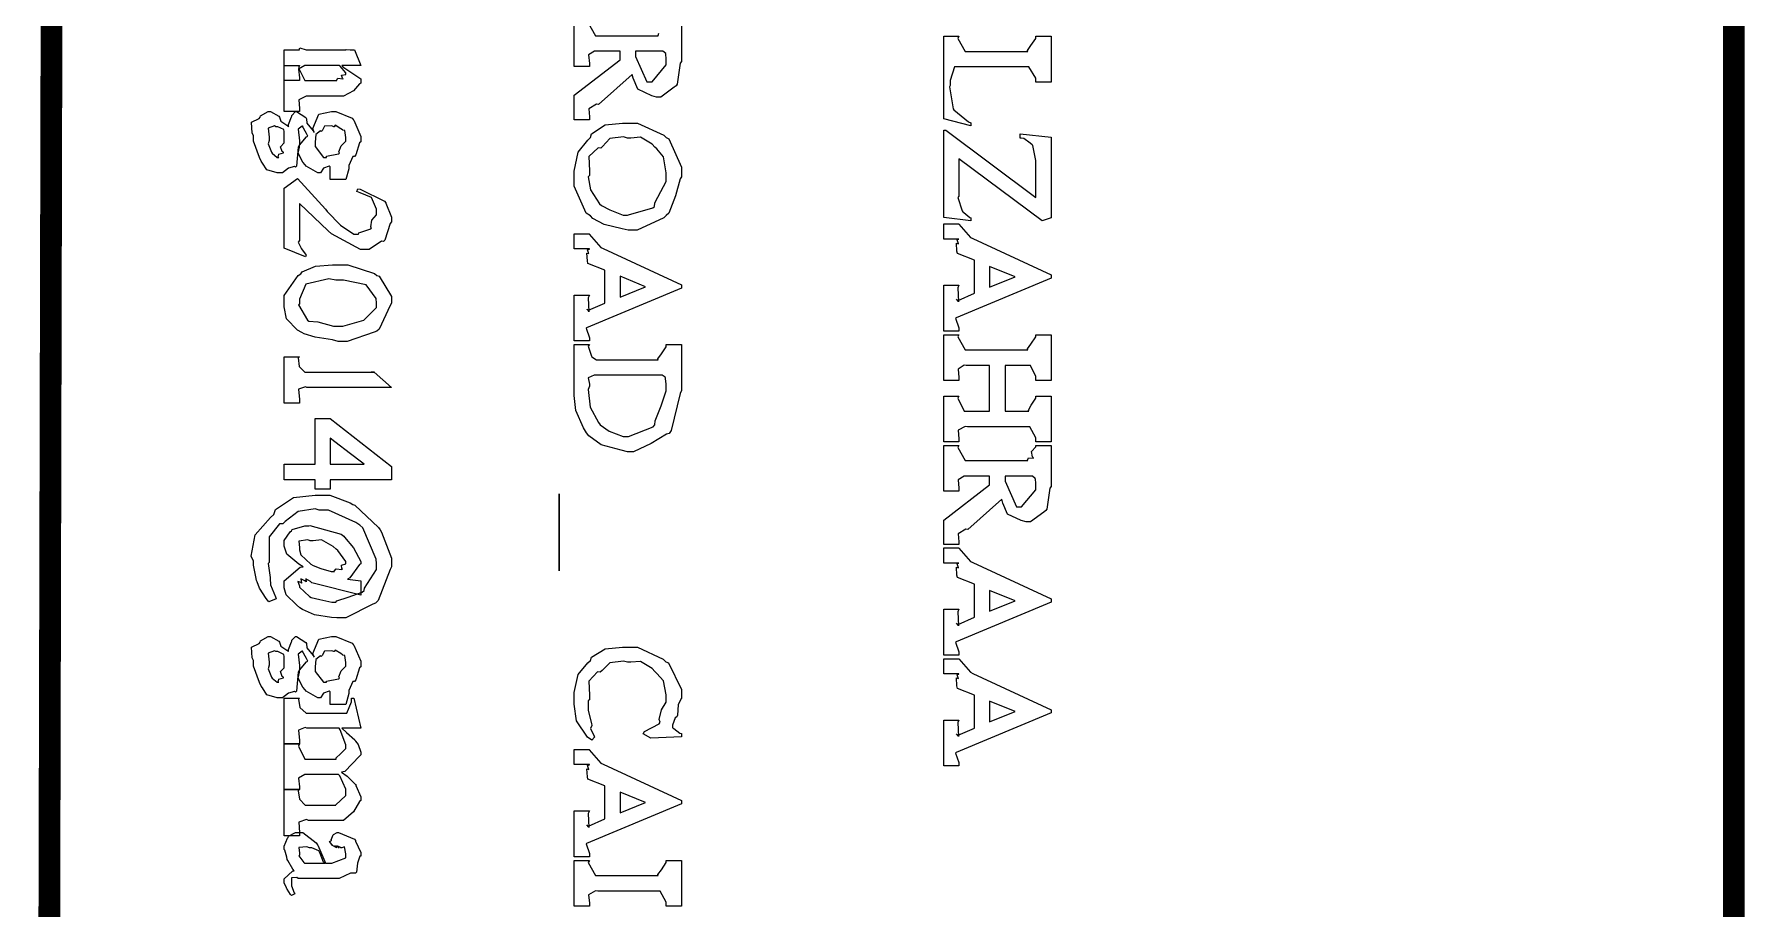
# Model space of a CAD drawing. Extents: x 0.4 to 11.2, y 0.4 to 16.
# Drawn here: x 1.385 to 2.172, y 1.296 to 1.698 of the extents above; entities that cross this region are included whole.
import ezdxf

# ---------------------------------------------------------------- set-up
doc = ezdxf.new("R2010")
doc.units = 0
doc.layers.get('0').update_dxf_attribs({"linetype": 'CONTINUOUS'})

msp = doc.modelspace()

# ---------------------------------------------------------------- linework, layer by layer
at = {"color": 230, "const_width": 0.01}
msp.add_lwpolyline([(1.38997, 0.478353), (1.39501, 2.56999)], dxfattribs=at)
msp.add_lwpolyline([(2.16667, 0.476671), (2.16667, 2.56999), (2.16667, 0.476671), (2.16667, 2.56999), (2.16667, 0.476671)], close=True, dxfattribs=at)
at = {"color": 0}
for points in [[(1.68261, 1.7041), (1.68261, 1.68522), (1.68201, 1.68451), (1.68067, 1.67486), (1.68024, 1.67415), (1.67936, 1.6735), (1.67318, 1.66894), (1.67111, 1.66894), (1.66894, 1.66954), (1.66265, 1.67253), (1.66043, 1.67763), (1.66004, 1.67936), (1.64442, 1.66547), (1.6435, 1.66569), (1.63997, 1.66351), (1.64031, 1.65978), (1.64031, 1.65853), (1.63336, 1.65853), (1.63336, 1.65853), (1.63336, 1.66982), (1.6544, 1.68608), (1.6544, 1.69), (1.64356, 1.69), (1.64268, 1.69006), (1.63986, 1.68832), (1.64031, 1.6844), (1.64031, 1.68306), (1.63336, 1.68306), (1.63336, 1.7041)], [(1.63981, 1.70313), (1.64313, 1.69715), (1.64421, 1.69715), (1.67199, 1.69715), (1.67188, 1.69732), (1.67225, 1.6984)]]:
    msp.add_lwpolyline(points, dxfattribs=at)
for points in [[(1.5, 1.66238), (1.5, 1.68343), (1.50694, 1.68343), (1.50646, 1.68246), (1.50944, 1.67649), (1.51042, 1.67649), (1.52408, 1.67649), (1.52403, 1.6766), (1.52458, 1.67763), (1.52696, 1.67725), (1.52713, 1.67736), (1.52681, 1.67757), (1.52632, 1.67899), (1.52821, 1.67925), (1.52821, 1.67931), (1.52821, 1.68001), (1.52572, 1.68311), (1.52518, 1.68343), (1.51042, 1.68343), (1.5095, 1.68349), (1.50651, 1.68175), (1.50694, 1.67785), (1.50694, 1.67649), (1.5, 1.67649), (1.5, 1.6906), (1.50694, 1.6906), (1.50689, 1.69069), (1.50711, 1.69151), (1.5101, 1.6906), (1.51107, 1.6906), (1.52821, 1.6906), (1.52838, 1.69086), (1.53022, 1.6906), (1.53082, 1.6906), (1.53082, 1.6906), (1.53147, 1.6906), (1.53147, 1.6906), (1.53233, 1.6906), (1.53515, 1.68343), (1.52647, 1.68343), (1.52692, 1.68283), (1.53515, 1.67731), (1.53515, 1.6754), (1.53456, 1.67507), (1.53185, 1.67188), (1.52718, 1.66932), (1.52561, 1.66932), (1.51107, 1.66932), (1.50999, 1.66938), (1.50662, 1.66769), (1.50694, 1.66374), (1.50694, 1.66238), (1.5, 1.66238)], [(1.81569, 1.65565), (1.80333, 1.6589), (1.80333, 1.69689), (1.81028, 1.69689), (1.80979, 1.6959), (1.8131, 1.68994), (1.81418, 1.68994), (1.84196, 1.68994), (1.84179, 1.69032), (1.84338, 1.6926), (1.84565, 1.69586), (1.84565, 1.69689), (1.8526, 1.69689), (1.8526, 1.67583), (1.84565, 1.67583), (1.8456, 1.67763), (1.84239, 1.68278), (1.84131, 1.68278), (1.80875, 1.68278), (1.80821, 1.68283), (1.80615, 1.67649), (1.80615, 1.67432), (1.80593, 1.67372), (1.80761, 1.66357), (1.80789, 1.66303), (1.80789, 1.66303), (1.81472, 1.65761), (1.81569, 1.65717), (1.81569, 1.65565)], [(1.66851, 1.67589), (1.66911, 1.67594), (1.67567, 1.68375), (1.67567, 1.68631), (1.67567, 1.68685), (1.67551, 1.68842), (1.67546, 1.68847), (1.6754, 1.68892), (1.67415, 1.69), (1.67372, 1.69), (1.66157, 1.69), (1.66157, 1.68767), (1.66678, 1.67589), (1.66851, 1.67589)], [(1.52106, 1.63103), (1.52106, 1.63688), (1.52056, 1.63715), (1.51801, 1.63624), (1.51671, 1.63406), (1.51628, 1.63406), (1.5154, 1.63411), (1.50999, 1.63715), (1.50956, 1.63775), (1.50857, 1.63894), (1.5064, 1.64313), (1.50694, 1.64594), (1.50694, 1.64686), (1.50694, 1.64686), (1.51019, 1.65067), (1.51085, 1.65099), (1.51014, 1.65213), (1.50825, 1.65571), (1.50846, 1.65533), (1.50846, 1.65533), (1.50825, 1.65549), (1.50629, 1.65419), (1.50694, 1.64888), (1.50694, 1.64708), (1.5064, 1.64594), (1.50553, 1.63715), (1.50521, 1.63667), (1.50472, 1.63704), (1.50185, 1.63618), (1.49918, 1.63406), (1.49826, 1.63406), (1.49675, 1.63411), (1.49203, 1.63553), (1.49001, 1.63861), (1.48936, 1.63949), (1.48856, 1.64117), (1.48589, 1.64871), (1.48589, 1.65121), (1.48514, 1.6524), (1.48497, 1.65733), (1.48844, 1.65913), (1.48893, 1.65967), (1.4891, 1.66032), (1.49257, 1.66228), (1.49371, 1.66228), (1.49371, 1.66228), (1.4975, 1.6601), (1.49783, 1.65967), (1.49783, 1.65967), (1.49838, 1.65787), (1.50162, 1.65571), (1.50196, 1.65533), (1.5019, 1.65636), (1.50331, 1.65978), (1.50347, 1.6601), (1.50342, 1.66054), (1.5051, 1.66228), (1.50564, 1.66228), (1.50564, 1.66228), (1.50982, 1.65956), (1.51019, 1.65901), (1.51019, 1.65901), (1.51031, 1.65701), (1.51329, 1.65349), (1.51367, 1.65272), (1.51318, 1.65451), (1.5159, 1.66108), (1.52175, 1.66228), (1.52365, 1.66228), (1.52365, 1.66228), (1.53114, 1.65924), (1.53168, 1.65858), (1.53196, 1.65826), (1.53515, 1.65087), (1.53515, 1.64839), (1.53456, 1.64794), (1.53282, 1.64231), (1.53233, 1.64165), (1.53153, 1.64154), (1.52974, 1.63743), (1.52974, 1.63601), (1.52821, 1.63103), (1.52106, 1.63103)], [(1.4974, 1.64122), (1.49724, 1.64139), (1.49744, 1.64274), (1.49957, 1.64333), (1.49957, 1.64361), (1.49908, 1.64393), (1.49826, 1.64611), (1.5, 1.64785), (1.5, 1.64839), (1.5, 1.64958), (1.5, 1.65229), (1.5, 1.65315), (1.49972, 1.65397), (1.49701, 1.65533), (1.4961, 1.65533), (1.49544, 1.65565), (1.49263, 1.65468), (1.49306, 1.65044), (1.49306, 1.64903), (1.49306, 1.64903), (1.49257, 1.6474), (1.49414, 1.64356), (1.49436, 1.64318), (1.49436, 1.64318), (1.49664, 1.64122), (1.4974, 1.64122)], [(1.51932, 1.64122), (1.51947, 1.64182), (1.52496, 1.64285), (1.52539, 1.64318), (1.52512, 1.64372), (1.5261, 1.64649), (1.52821, 1.6486), (1.52821, 1.64925), (1.52821, 1.65033), (1.52778, 1.6536), (1.52686, 1.65365), (1.52669, 1.65381), (1.52593, 1.6544), (1.52339, 1.65603), (1.52294, 1.65533), (1.52279, 1.65533), (1.52186, 1.65571), (1.5185, 1.65554), (1.51736, 1.65349), (1.51693, 1.65315), (1.5166, 1.65338), (1.51443, 1.65175), (1.51411, 1.64828), (1.51411, 1.64708), (1.51411, 1.64621), (1.51801, 1.64122), (1.51932, 1.64122)], [(1.6581, 1.60775), (1.65543, 1.6084), (1.64708, 1.61035), (1.64187, 1.61317), (1.64074, 1.61426), (1.63889, 1.6155), (1.63336, 1.62793), (1.63336, 1.63206), (1.63336, 1.63493), (1.63519, 1.64356), (1.63954, 1.64908), (1.64074, 1.65028), (1.64128, 1.65196), (1.64751, 1.65619), (1.65549, 1.65701), (1.6581, 1.65701), (1.66249, 1.65701), (1.67458, 1.65142), (1.67567, 1.65028), (1.67681, 1.64968), (1.68261, 1.63667), (1.68261, 1.63226), (1.68201, 1.63129), (1.67996, 1.62354), (1.67686, 1.61556), (1.67567, 1.61447), (1.67453, 1.61344), (1.66222, 1.60775), (1.6581, 1.60775)], [(1.81569, 1.61208), (1.80333, 1.61361), (1.80333, 1.65375), (1.80419, 1.65375), (1.84565, 1.62272), (1.84565, 1.63878), (1.8456, 1.63981), (1.84424, 1.6466), (1.84392, 1.64703), (1.84299, 1.64774), (1.84011, 1.64996), (1.83892, 1.65007), (1.83849, 1.65007), (1.83849, 1.65201), (1.8526, 1.6505), (1.8526, 1.61339), (1.84847, 1.61208), (1.81028, 1.64051), (1.81028, 1.62338), (1.80974, 1.62283), (1.81174, 1.61664), (1.81201, 1.61621), (1.81201, 1.61621), (1.8125, 1.61589), (1.81532, 1.61361), (1.81569, 1.61339), (1.81569, 1.61208)], [(1.65787, 1.61469), (1.65826, 1.61475), (1.66949, 1.61794), (1.67025, 1.6186), (1.67042, 1.62028), (1.67318, 1.62549), (1.67567, 1.6301), (1.67567, 1.63162), (1.67567, 1.63411), (1.67432, 1.64144), (1.67133, 1.64518), (1.67046, 1.64594), (1.66917, 1.64735), (1.66385, 1.65044), (1.6594, 1.65007), (1.65787, 1.65007), (1.65603, 1.65061), (1.64968, 1.64985), (1.64632, 1.64626), (1.64551, 1.64551), (1.64432, 1.64567), (1.64008, 1.64154), (1.64031, 1.6351), (1.64031, 1.63292), (1.63976, 1.63232), (1.64085, 1.62631), (1.64501, 1.6199), (1.64594, 1.61903), (1.64594, 1.61903), (1.64974, 1.61708), (1.65588, 1.61469), (1.65787, 1.61469)], [(1.50976, 1.59554), (1.5, 1.59944), (1.5, 1.62701), (1.50608, 1.63157), (1.51888, 1.61746), (1.51975, 1.61637), (1.52582, 1.61008), (1.53201, 1.60596), (1.53407, 1.60596), (1.53424, 1.60656), (1.53982, 1.60835), (1.54015, 1.60878), (1.53976, 1.60932), (1.54025, 1.61236), (1.54232, 1.61475), (1.54232, 1.6155), (1.54232, 1.61735), (1.54004, 1.62283), (1.53494, 1.62494), (1.53342, 1.62549), (1.53386, 1.62679), (1.53483, 1.62662), (1.54601, 1.62115), (1.54665, 1.62028), (1.54671, 1.62022), (1.54926, 1.61376), (1.54926, 1.6116), (1.54867, 1.61083), (1.54622, 1.60314), (1.54557, 1.60249), (1.54471, 1.60275), (1.53901, 1.59879), (1.53711, 1.59879), (1.535, 1.59885), (1.52171, 1.60607), (1.52018, 1.60747), (1.50694, 1.62007), (1.50694, 1.60292), (1.50694, 1.60292), (1.50629, 1.60221), (1.50771, 1.5995), (1.50782, 1.59924), (1.50782, 1.59924), (1.50976, 1.59668), (1.50999, 1.5964), (1.50976, 1.59554)], [(1.63336, 1.55681), (1.63336, 1.57785), (1.64031, 1.57785), (1.63976, 1.57667), (1.64008, 1.57026), (1.64008, 1.57026), (1.63986, 1.57058), (1.63917, 1.57146), (1.63986, 1.5709), (1.63986, 1.5709), (1.64746, 1.57417), (1.64746, 1.58936), (1.63965, 1.59239), (1.63938, 1.59358), (1.63911, 1.59722), (1.64008, 1.59694), (1.64008, 1.59694), (1.63986, 1.59733), (1.63943, 1.59868), (1.64031, 1.59901), (1.64031, 1.59913), (1.63336, 1.59913), (1.63336, 1.60607), (1.64031, 1.60607), (1.64019, 1.60596), (1.64556, 1.59983), (1.6466, 1.59933), (1.68261, 1.58262), (1.68261, 1.58111), (1.639, 1.56288), (1.63878, 1.56267), (1.64031, 1.55826), (1.64031, 1.55681), (1.63336, 1.55681)], [(1.80333, 1.56136), (1.80333, 1.58242), (1.81028, 1.58242), (1.80974, 1.58122), (1.81006, 1.57482), (1.81006, 1.57482), (1.80985, 1.57514), (1.80914, 1.57601), (1.80985, 1.57547), (1.80985, 1.57547), (1.81743, 1.57872), (1.81743, 1.59392), (1.80963, 1.59694), (1.80935, 1.59814), (1.80908, 1.60178), (1.81006, 1.60151), (1.81006, 1.60151), (1.80985, 1.60189), (1.8094, 1.60325), (1.81028, 1.60357), (1.81028, 1.60368), (1.80333, 1.60368), (1.80333, 1.61062), (1.81028, 1.61062), (1.81017, 1.61051), (1.81554, 1.60439), (1.81657, 1.60389), (1.8526, 1.58718), (1.8526, 1.58567), (1.80897, 1.56743), (1.80875, 1.56722), (1.81028, 1.56282), (1.81028, 1.56136), (1.80333, 1.56136)], [(1.52474, 1.55658), (1.52219, 1.55724), (1.51421, 1.5586), (1.50917, 1.56006), (1.50803, 1.56071), (1.50603, 1.56179), (1.50103, 1.56694), (1.5, 1.57254), (1.5, 1.57438), (1.5, 1.57769), (1.50635, 1.58686), (1.5076, 1.58762), (1.50814, 1.58865), (1.51438, 1.59125), (1.52219, 1.59174), (1.52474, 1.59174), (1.52919, 1.59174), (1.54144, 1.58778), (1.54254, 1.58697), (1.54362, 1.58653), (1.54926, 1.57726), (1.54926, 1.57417), (1.54867, 1.57314), (1.54368, 1.56218), (1.54254, 1.56136), (1.54135, 1.56082), (1.52892, 1.55658), (1.52474, 1.55658)], [(1.82437, 1.58154), (1.8361, 1.58632), (1.82437, 1.5911), (1.82437, 1.58154)], [(1.52496, 1.56353), (1.52696, 1.56358), (1.53663, 1.56629), (1.54232, 1.57221), (1.54232, 1.57417), (1.54226, 1.57628), (1.5376, 1.58262), (1.52718, 1.58479), (1.52365, 1.58479), (1.5204, 1.58535), (1.50993, 1.58296), (1.50694, 1.57607), (1.50694, 1.57374), (1.50657, 1.57335), (1.51058, 1.56635), (1.51129, 1.56592), (1.51129, 1.56592), (1.51546, 1.56565), (1.52262, 1.56353), (1.52496, 1.56353)], [(1.6544, 1.57699), (1.66612, 1.58176), (1.6544, 1.58653), (1.6544, 1.57699)], [(1.80333, 1.51042), (1.80333, 1.53147), (1.81028, 1.53147), (1.80979, 1.53049), (1.81261, 1.52453), (1.81353, 1.52453), (1.82437, 1.52453), (1.82437, 1.54557), (1.81353, 1.54557), (1.81267, 1.54563), (1.80985, 1.54389), (1.81028, 1.53999), (1.81028, 1.53862), (1.80333, 1.53862), (1.80333, 1.55968), (1.81028, 1.55968), (1.80979, 1.55871), (1.8131, 1.55274), (1.81418, 1.55274), (1.84196, 1.55274), (1.84179, 1.55311), (1.84338, 1.55539), (1.84565, 1.55865), (1.84565, 1.55968), (1.8526, 1.55968), (1.8526, 1.53862), (1.84565, 1.53862), (1.84565, 1.54042), (1.84321, 1.54557), (1.84239, 1.54557), (1.83154, 1.54557), (1.83154, 1.52453), (1.84239, 1.52453), (1.84218, 1.5249), (1.84343, 1.52724), (1.84565, 1.53043), (1.84565, 1.53147), (1.8526, 1.53147), (1.8526, 1.51042), (1.84565, 1.51042), (1.84565, 1.51221), (1.84289, 1.51736), (1.84196, 1.51736), (1.81418, 1.51736), (1.81315, 1.51742), (1.8099, 1.51574), (1.81028, 1.51178), (1.81028, 1.51042), (1.80333, 1.51042)], [(1.65787, 1.50586), (1.65494, 1.50651), (1.64567, 1.509), (1.64008, 1.51313), (1.639, 1.51454), (1.63758, 1.51687), (1.63406, 1.52485), (1.63336, 1.53179), (1.63336, 1.53407), (1.63336, 1.55513), (1.64031, 1.55513), (1.63976, 1.55447), (1.64122, 1.54975), (1.64139, 1.54949), (1.64139, 1.54949), (1.6435, 1.54818), (1.64421, 1.54818), (1.67199, 1.54818), (1.67182, 1.54856), (1.67339, 1.55083), (1.67567, 1.5541), (1.67567, 1.55513), (1.68261, 1.55513), (1.68261, 1.53407), (1.68201, 1.53261), (1.67796, 1.51557), (1.67697, 1.51432), (1.67572, 1.514), (1.66872, 1.5096), (1.6606, 1.50586), (1.65787, 1.50586)], [(1.5, 1.52826), (1.5, 1.54953), (1.50694, 1.54953), (1.5064, 1.54899), (1.50689, 1.54508), (1.50939, 1.54238), (1.51019, 1.54238), (1.53885, 1.54238), (1.53885, 1.54238), (1.54058, 1.54238), (1.54058, 1.54238), (1.54058, 1.54238), (1.54144, 1.54238), (1.54144, 1.54238), (1.54112, 1.54238), (1.54025, 1.54238), (1.53993, 1.54238), (1.54124, 1.54238), (1.54926, 1.53543), (1.51042, 1.53543), (1.50971, 1.53575), (1.50651, 1.53456), (1.50694, 1.52983), (1.50694, 1.52826), (1.5, 1.52826)], [(1.65787, 1.51281), (1.65826, 1.51286), (1.66965, 1.51736), (1.67046, 1.51824), (1.67057, 1.52007), (1.67324, 1.52701), (1.67567, 1.53381), (1.67567, 1.53603), (1.67567, 1.53694), (1.67535, 1.53961), (1.67524, 1.53971), (1.67518, 1.5401), (1.67378, 1.54101), (1.67329, 1.54101), (1.64333, 1.54101), (1.64247, 1.54107), (1.63981, 1.53982), (1.64031, 1.537), (1.64031, 1.53603), (1.63976, 1.5345), (1.64068, 1.52642), (1.64447, 1.51926), (1.64529, 1.51824), (1.64529, 1.51824), (1.64936, 1.51535), (1.65576, 1.51281), (1.65787, 1.51281)], [(1.51411, 1.48867), (1.51411, 1.493), (1.5, 1.493), (1.5, 1.50017), (1.51411, 1.50017), (1.51411, 1.52121), (1.52106, 1.52121), (1.54926, 1.49908), (1.54926, 1.493), (1.52106, 1.493), (1.52106, 1.48867), (1.51411, 1.48867)], [(1.52106, 1.50017), (1.53668, 1.50017), (1.53554, 1.50108), (1.53049, 1.50493), (1.52328, 1.51042), (1.52106, 1.5121), (1.52106, 1.50017)], [(1.80333, 1.46317), (1.80333, 1.47444), (1.82437, 1.49072), (1.82437, 1.49462), (1.81353, 1.49462), (1.81267, 1.49468), (1.80985, 1.49294), (1.81028, 1.48904), (1.81028, 1.48768), (1.80333, 1.48768), (1.80333, 1.50874), (1.81028, 1.50874), (1.80979, 1.50776), (1.8131, 1.50179), (1.81418, 1.50179), (1.84196, 1.50179), (1.84185, 1.50196), (1.84224, 1.50304), (1.84446, 1.50288), (1.84457, 1.5031), (1.84407, 1.50347), (1.84369, 1.50603), (1.84565, 1.50808), (1.84565, 1.50874), (1.8526, 1.50874), (1.8526, 1.48986), (1.852, 1.48915), (1.85064, 1.47949), (1.85021, 1.47879), (1.84933, 1.47814), (1.84315, 1.47358), (1.8411, 1.47358), (1.83892, 1.47418), (1.83263, 1.47715), (1.8304, 1.48226), (1.83003, 1.484), (1.8144, 1.47011), (1.81347, 1.47032), (1.80994, 1.46815), (1.81028, 1.46442), (1.81028, 1.46317), (1.80333, 1.46317)], [(1.83849, 1.48053), (1.83908, 1.48058), (1.84565, 1.48839), (1.84565, 1.49094), (1.84565, 1.49149), (1.84549, 1.49306), (1.84543, 1.49311), (1.84538, 1.49354), (1.84412, 1.49462), (1.84369, 1.49462), (1.83154, 1.49462), (1.83154, 1.49229), (1.83675, 1.48053), (1.83849, 1.48053)], [(1.52408, 1.42953), (1.52165, 1.42964), (1.51383, 1.43083), (1.5084, 1.43332), (1.50717, 1.43408), (1.50558, 1.43554), (1.50092, 1.44011), (1.5, 1.44325), (1.5, 1.44428), (1.5, 1.44646), (1.50726, 1.45275), (1.50868, 1.45296), (1.50667, 1.45415), (1.50108, 1.45871), (1.5, 1.4624), (1.5, 1.4636), (1.5, 1.46506), (1.50271, 1.46907), (1.50325, 1.46946), (1.50353, 1.47011), (1.50939, 1.47185), (1.51129, 1.47185), (1.51178, 1.4719), (1.5261, 1.46789), (1.52735, 1.46707), (1.52761, 1.46658), (1.53174, 1.46169), (1.53526, 1.45546), (1.53515, 1.45426), (1.5345, 1.454), (1.53006, 1.44786), (1.52908, 1.44732), (1.53515, 1.44646), (1.53515, 1.43994), (1.51258, 1.44558), (1.51204, 1.44613), (1.50993, 1.44743), (1.50999, 1.44601), (1.50999, 1.44601), (1.5095, 1.4465), (1.50754, 1.44743), (1.50797, 1.44547), (1.50782, 1.44536), (1.5076, 1.44569), (1.50618, 1.44613), (1.50694, 1.44428), (1.50694, 1.44363), (1.50694, 1.44363), (1.5115, 1.43924), (1.51237, 1.43886), (1.51237, 1.43886), (1.51639, 1.43793), (1.52186, 1.43668), (1.52365, 1.43668), (1.52408, 1.43733), (1.52935, 1.43901), (1.53575, 1.44125), (1.53668, 1.44211), (1.53689, 1.44319), (1.54232, 1.45167), (1.54232, 1.45449), (1.54226, 1.45654), (1.53603, 1.47086), (1.53472, 1.47206), (1.53287, 1.47325), (1.52029, 1.479), (1.51606, 1.479), (1.51417, 1.4796), (1.5064, 1.47835), (1.50043, 1.47379), (1.49935, 1.47271), (1.49783, 1.47276), (1.493, 1.46669), (1.49306, 1.4579), (1.49306, 1.45492), (1.49251, 1.45454), (1.49343, 1.44808), (1.49349, 1.44754), (1.49349, 1.44754), (1.49365, 1.44472), (1.49599, 1.43918), (1.49631, 1.43821), (1.49283, 1.4369), (1.49169, 1.43838), (1.48856, 1.44314), (1.48747, 1.44601), (1.48719, 1.44667), (1.48693, 1.44829), (1.48589, 1.45378), (1.48589, 1.45557), (1.48475, 1.4579), (1.48654, 1.46761), (1.49371, 1.47558), (1.49522, 1.47706), (1.49599, 1.47928), (1.50418, 1.48486), (1.51411, 1.48594), (1.51736, 1.48594), (1.52089, 1.48594), (1.53028, 1.48236), (1.53147, 1.48161), (1.5325, 1.48122), (1.54329, 1.47108), (1.54406, 1.46989), (1.54476, 1.46881), (1.54926, 1.45692), (1.54926, 1.45296), (1.54867, 1.45176), (1.54313, 1.43739), (1.54189, 1.43625), (1.54069, 1.43582), (1.52826, 1.42953), (1.52408, 1.42953)], [(1.62642, 1.45117), (1.62642, 1.48654), (1.62642, 1.45117)], [(1.523, 1.45079), (1.52294, 1.4509), (1.52388, 1.45204), (1.52647, 1.45171), (1.52669, 1.45188), (1.52642, 1.45215), (1.52626, 1.45378), (1.52821, 1.45432), (1.52821, 1.45449), (1.52821, 1.45535), (1.52463, 1.46044), (1.52388, 1.46099), (1.52246, 1.46235), (1.51714, 1.46533), (1.51324, 1.4649), (1.51193, 1.4649), (1.51079, 1.46528), (1.50672, 1.46479), (1.50694, 1.46181), (1.50694, 1.46078), (1.50694, 1.46078), (1.50765, 1.4585), (1.51221, 1.45415), (1.51324, 1.45361), (1.51324, 1.45361), (1.51676, 1.4521), (1.52149, 1.45079), (1.523, 1.45079)], [(1.80333, 1.41238), (1.80333, 1.43343), (1.81028, 1.43343), (1.80974, 1.43224), (1.81006, 1.42583), (1.81006, 1.42583), (1.80985, 1.42617), (1.80914, 1.42703), (1.80985, 1.42649), (1.80985, 1.42649), (1.81743, 1.42974), (1.81743, 1.44493), (1.80963, 1.44797), (1.80935, 1.44917), (1.80908, 1.45281), (1.81006, 1.45253), (1.81006, 1.45253), (1.80985, 1.4529), (1.8094, 1.45426), (1.81028, 1.45458), (1.81028, 1.45469), (1.80333, 1.45469), (1.80333, 1.46164), (1.81028, 1.46164), (1.81017, 1.46153), (1.81554, 1.4554), (1.81657, 1.45492), (1.8526, 1.43821), (1.8526, 1.43668), (1.80897, 1.41846), (1.80875, 1.41824), (1.81028, 1.41385), (1.81028, 1.41238), (1.80333, 1.41238)], [(1.82437, 1.43257), (1.8361, 1.43733), (1.82437, 1.44211), (1.82437, 1.43257)], [(1.52106, 1.38965), (1.52106, 1.39551), (1.52056, 1.39578), (1.51801, 1.39486), (1.51671, 1.39268), (1.51628, 1.39268), (1.5154, 1.39274), (1.50999, 1.39578), (1.50956, 1.39638), (1.50857, 1.39757), (1.5064, 1.40175), (1.50694, 1.40457), (1.50694, 1.40549), (1.50694, 1.40549), (1.51019, 1.40929), (1.51085, 1.40961), (1.51014, 1.41075), (1.50825, 1.41433), (1.50846, 1.41396), (1.50846, 1.41396), (1.50825, 1.41411), (1.50629, 1.41282), (1.50694, 1.4075), (1.50694, 1.40571), (1.5064, 1.40457), (1.50553, 1.39578), (1.50521, 1.39529), (1.50472, 1.39567), (1.50185, 1.39481), (1.49918, 1.39268), (1.49826, 1.39268), (1.49675, 1.39274), (1.49203, 1.39415), (1.49001, 1.39725), (1.48936, 1.39811), (1.48856, 1.39979), (1.48589, 1.40733), (1.48589, 1.40983), (1.48514, 1.41103), (1.48497, 1.41596), (1.48844, 1.41775), (1.48893, 1.41829), (1.4891, 1.41894), (1.49257, 1.4209), (1.49371, 1.4209), (1.49371, 1.4209), (1.4975, 1.41872), (1.49783, 1.41829), (1.49783, 1.41829), (1.49838, 1.4165), (1.50162, 1.41433), (1.50196, 1.41396), (1.5019, 1.41499), (1.50331, 1.4184), (1.50347, 1.41872), (1.50342, 1.41917), (1.5051, 1.4209), (1.50564, 1.4209), (1.50564, 1.4209), (1.50982, 1.41818), (1.51019, 1.41764), (1.51019, 1.41764), (1.51031, 1.41564), (1.51329, 1.41211), (1.51367, 1.41135), (1.51318, 1.41314), (1.5159, 1.41971), (1.52175, 1.4209), (1.52365, 1.4209), (1.52365, 1.4209), (1.53114, 1.41786), (1.53168, 1.41721), (1.53196, 1.41689), (1.53515, 1.4095), (1.53515, 1.40701), (1.53456, 1.40657), (1.53282, 1.40093), (1.53233, 1.40028), (1.53153, 1.40018), (1.52974, 1.39606), (1.52974, 1.39464), (1.52821, 1.38965), (1.52106, 1.38965)], [(1.4974, 1.39985), (1.49724, 1.40001), (1.49744, 1.40136), (1.49957, 1.40196), (1.49957, 1.40224), (1.49908, 1.40256), (1.49826, 1.40474), (1.5, 1.40647), (1.5, 1.40701), (1.5, 1.40821), (1.5, 1.41092), (1.5, 1.41178), (1.49972, 1.4126), (1.49701, 1.41396), (1.4961, 1.41396), (1.49544, 1.41428), (1.49263, 1.41331), (1.49306, 1.40907), (1.49306, 1.40767), (1.49306, 1.40767), (1.49257, 1.40603), (1.49414, 1.40218), (1.49436, 1.40181), (1.49436, 1.40181), (1.49664, 1.39985), (1.4974, 1.39985)], [(1.51932, 1.39985), (1.51947, 1.40044), (1.52496, 1.40147), (1.52539, 1.40181), (1.52512, 1.40235), (1.5261, 1.40511), (1.52821, 1.40722), (1.52821, 1.40787), (1.52821, 1.40896), (1.52778, 1.41222), (1.52686, 1.41228), (1.52669, 1.41243), (1.52593, 1.41303), (1.52339, 1.41465), (1.52294, 1.41396), (1.52279, 1.41396), (1.52186, 1.41433), (1.5185, 1.41417), (1.51736, 1.41211), (1.51693, 1.41178), (1.5166, 1.412), (1.51443, 1.41037), (1.51411, 1.4069), (1.51411, 1.40571), (1.51411, 1.40483), (1.51801, 1.39985), (1.51932, 1.39985)], [(1.64139, 1.37326), (1.63938, 1.37468), (1.63439, 1.38211), (1.63336, 1.38981), (1.63336, 1.39236), (1.63336, 1.39512), (1.63519, 1.40343), (1.63954, 1.40886), (1.64074, 1.40994), (1.64128, 1.41146), (1.64751, 1.41525), (1.65549, 1.41601), (1.6581, 1.41601), (1.66243, 1.41601), (1.67426, 1.41043), (1.67546, 1.40929), (1.67665, 1.40875), (1.68261, 1.39649), (1.68261, 1.39236), (1.68246, 1.39242), (1.68115, 1.38943), (1.68083, 1.38466), (1.68044, 1.3839), (1.67969, 1.38357), (1.6785, 1.3801), (1.6785, 1.37891), (1.6785, 1.37891), (1.6791, 1.37858), (1.68197, 1.37647), (1.68261, 1.3763), (1.68261, 1.37478), (1.66851, 1.37413), (1.66504, 1.37608), (1.66558, 1.37728), (1.67242, 1.38081), (1.67285, 1.38151), (1.67242, 1.3827), (1.6735, 1.38715), (1.67567, 1.39074), (1.67567, 1.39193), (1.67567, 1.3941), (1.67432, 1.40056), (1.67133, 1.40397), (1.67046, 1.40474), (1.66911, 1.40619), (1.66379, 1.40944), (1.6594, 1.40907), (1.65787, 1.40907), (1.65597, 1.40961), (1.64963, 1.40886), (1.64615, 1.40528), (1.64529, 1.40451), (1.6441, 1.40463), (1.64008, 1.40039), (1.64031, 1.39388), (1.64031, 1.39171), (1.63981, 1.39154), (1.63971, 1.38683), (1.64122, 1.38086), (1.64139, 1.37999), (1.64139, 1.37999), (1.64085, 1.37858), (1.64253, 1.37511), (1.64268, 1.37457), (1.64139, 1.37326)], [(1.80333, 1.36144), (1.80333, 1.38249), (1.81028, 1.38249), (1.80974, 1.38129), (1.81006, 1.37489), (1.81006, 1.37489), (1.80985, 1.37522), (1.80914, 1.37608), (1.80985, 1.37554), (1.80985, 1.37554), (1.81743, 1.3788), (1.81743, 1.39399), (1.80963, 1.39703), (1.80935, 1.39822), (1.80908, 1.40186), (1.81006, 1.40158), (1.81006, 1.40158), (1.80985, 1.40196), (1.8094, 1.40332), (1.81028, 1.40365), (1.81028, 1.40375), (1.80333, 1.40375), (1.80333, 1.41069), (1.81028, 1.41069), (1.81017, 1.4106), (1.81554, 1.40446), (1.81657, 1.40397), (1.8526, 1.38726), (1.8526, 1.38574), (1.80897, 1.36751), (1.80875, 1.3673), (1.81028, 1.3629), (1.81028, 1.36144), (1.80333, 1.36144)], [(1.5, 1.32921), (1.5, 1.35048), (1.50694, 1.35048), (1.5064, 1.34999), (1.50694, 1.34608), (1.50956, 1.34332), (1.51042, 1.34332), (1.52365, 1.34332), (1.5236, 1.34337), (1.52821, 1.34777), (1.52821, 1.34918), (1.52821, 1.35069), (1.5255, 1.35682), (1.52496, 1.35742), (1.52403, 1.35748), (1.51383, 1.35742), (1.51042, 1.35742), (1.5095, 1.35748), (1.50651, 1.35579), (1.50694, 1.35183), (1.50694, 1.35048), (1.5, 1.35048), (1.5, 1.37153), (1.50694, 1.37153), (1.50646, 1.37055), (1.50944, 1.36458), (1.51042, 1.36458), (1.52388, 1.36458), (1.52382, 1.36507), (1.52587, 1.36692), (1.52821, 1.36941), (1.52821, 1.37023), (1.52821, 1.37115), (1.52572, 1.37804), (1.52518, 1.37869), (1.51042, 1.37869), (1.50965, 1.37902), (1.50651, 1.37782), (1.50694, 1.3731), (1.50694, 1.37153), (1.5, 1.37153), (1.5, 1.39258), (1.50694, 1.39258), (1.50646, 1.39208), (1.50711, 1.38824), (1.5101, 1.38563), (1.51107, 1.38563), (1.528, 1.38563), (1.52869, 1.38563), (1.53082, 1.39085), (1.53082, 1.39258), (1.5319, 1.39258), (1.53515, 1.37869), (1.52647, 1.37869), (1.52647, 1.37869), (1.52854, 1.37684), (1.53244, 1.37337), (1.53276, 1.37283), (1.53276, 1.37283), (1.53396, 1.37126), (1.53515, 1.36773), (1.53515, 1.36654), (1.53456, 1.36589), (1.52778, 1.35878), (1.52626, 1.35851), (1.52626, 1.35851), (1.52892, 1.35672), (1.53271, 1.35281), (1.53299, 1.35243), (1.53293, 1.35238), (1.53515, 1.34722), (1.53515, 1.34549), (1.53456, 1.345), (1.53185, 1.34022), (1.52718, 1.33637), (1.52561, 1.33637), (1.51107, 1.33637), (1.51019, 1.33675), (1.50662, 1.33556), (1.50694, 1.33084), (1.50694, 1.32921), (1.5, 1.32921)], [(1.82437, 1.38162), (1.8361, 1.38639), (1.82437, 1.39117), (1.82437, 1.38162)], [(1.63336, 1.31966), (1.63336, 1.34071), (1.64031, 1.34071), (1.63976, 1.33952), (1.64008, 1.33312), (1.64008, 1.33312), (1.63986, 1.33344), (1.63917, 1.33431), (1.63986, 1.33377), (1.63986, 1.33377), (1.64746, 1.33702), (1.64746, 1.35221), (1.63965, 1.35525), (1.63938, 1.35645), (1.63911, 1.36008), (1.64008, 1.35981), (1.64008, 1.35981), (1.63986, 1.36019), (1.63943, 1.36155), (1.64031, 1.36187), (1.64031, 1.36198), (1.63336, 1.36198), (1.63336, 1.36892), (1.64031, 1.36892), (1.64019, 1.36882), (1.64556, 1.36268), (1.6466, 1.3622), (1.68261, 1.34549), (1.68261, 1.34397), (1.639, 1.32574), (1.63878, 1.32552), (1.64031, 1.32113), (1.64031, 1.31966), (1.63336, 1.31966)], [(1.6544, 1.33984), (1.66612, 1.34462), (1.6544, 1.34939), (1.6544, 1.33984)], [(1.50325, 1.30187), (1.50282, 1.30225), (1.50131, 1.30469), (1.50108, 1.3049), (1.50092, 1.30577), (1.5, 1.30756), (1.5, 1.30816), (1.5, 1.30941), (1.50379, 1.31304), (1.50456, 1.31315), (1.5039, 1.31386), (1.50157, 1.31787), (1.50131, 1.31836), (1.50108, 1.31944), (1.50017, 1.32265), (1.5, 1.32302), (1.5, 1.32313), (1.5, 1.32449), (1.50146, 1.32818), (1.50174, 1.32856), (1.50196, 1.3291), (1.50521, 1.33073), (1.50629, 1.33073), (1.50851, 1.33073), (1.51465, 1.32606), (1.51519, 1.32509), (1.5154, 1.32492), (1.51861, 1.31738), (1.51888, 1.31662), (1.52126, 1.31662), (1.52181, 1.31668), (1.52821, 1.31912), (1.52821, 1.31988), (1.52821, 1.32096), (1.52761, 1.32422), (1.52647, 1.32378), (1.52604, 1.32378), (1.52561, 1.32406), (1.52408, 1.32471), (1.52518, 1.32378), (1.52518, 1.32378), (1.52474, 1.32406), (1.52328, 1.32471), (1.52408, 1.32378), (1.52408, 1.32378), (1.52354, 1.32411), (1.52186, 1.32498), (1.52235, 1.32487), (1.52235, 1.32487), (1.52192, 1.32525), (1.52083, 1.32666), (1.52171, 1.32715), (1.52171, 1.32726), (1.52154, 1.32742), (1.52246, 1.3297), (1.52257, 1.32986), (1.52257, 1.32986), (1.52436, 1.33073), (1.52496, 1.33073), (1.52496, 1.33073), (1.53233, 1.32769), (1.53276, 1.32704), (1.53276, 1.32682), (1.53515, 1.32162), (1.53515, 1.31988), (1.53478, 1.31988), (1.53364, 1.31662), (1.53321, 1.3125), (1.53276, 1.31207), (1.53043, 1.31207), (1.52522, 1.30968), (1.52344, 1.30968), (1.50629, 1.30968), (1.50569, 1.31006), (1.50325, 1.30995), (1.50325, 1.30783), (1.50325, 1.30707), (1.50325, 1.30707), (1.50325, 1.30632), (1.50456, 1.30301), (1.50478, 1.30252), (1.50325, 1.30187)], [(1.50933, 1.31662), (1.51867, 1.31662), (1.51801, 1.31722), (1.51644, 1.32118), (1.51628, 1.3214), (1.5159, 1.32237), (1.51264, 1.32378), (1.5115, 1.32378), (1.51042, 1.32416), (1.50667, 1.32384), (1.50694, 1.32123), (1.50694, 1.32031), (1.50694, 1.32031), (1.50667, 1.31999), (1.50896, 1.317), (1.50933, 1.31662)], [(1.63336, 1.29693), (1.63336, 1.31798), (1.64031, 1.31798), (1.63981, 1.317), (1.64313, 1.31103), (1.64421, 1.31103), (1.67199, 1.31103), (1.67182, 1.31142), (1.67339, 1.31369), (1.67567, 1.31695), (1.67567, 1.31798), (1.68261, 1.31798), (1.68261, 1.29693), (1.67567, 1.29693), (1.67567, 1.29872), (1.6729, 1.30387), (1.67199, 1.30387), (1.64421, 1.30387), (1.64318, 1.30393), (1.63992, 1.30219), (1.64031, 1.29829), (1.64031, 1.29693), (1.63336, 1.29693)]]:
    msp.add_lwpolyline(points, close=True, dxfattribs=at)

doc.saveas('drawing.dxf')
